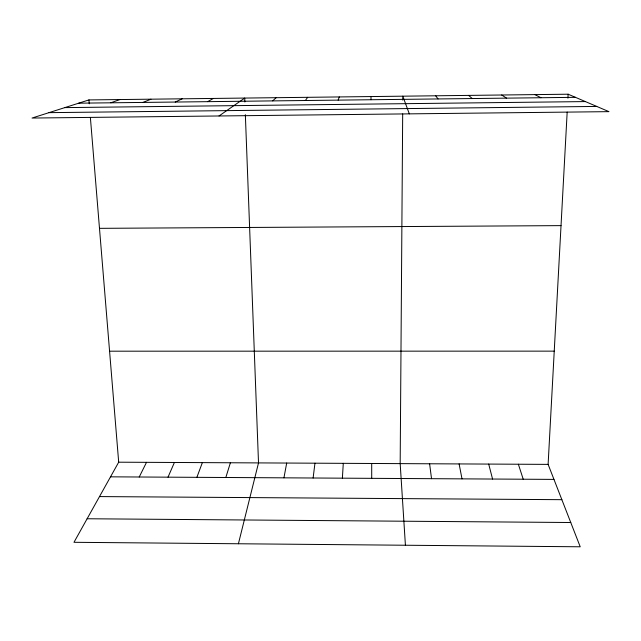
<?xml version="1.0" encoding="UTF-8"?>
<svg xmlns="http://www.w3.org/2000/svg" width="641" height="641" viewBox="0 0 641 641"><rect width="100%" height="100%" fill="white"/><g stroke="black" fill="none" stroke-linecap="round" stroke-linejoin="round"><path stroke-width="0.96" d="M371.003 99.74L371.003 96.559M402.684 113.93L400.176 463.627L405.416 545.243M402.78 100.124L402.804 96.182L409.319 113.858M90.373 117.399L118.689 462.193L73.979 542.302L580.217 546.789L548.111 464.38L567.173 112.103M567.926 98.185L568.142 94.211L88.939 99.924L32.05 118.048L608.95 111.646L568.142 94.211M342.382 478.178L343.288 463.339M313.12 478.002L314.955 463.195M283.939 477.833L286.695 463.05M238.412 543.76L258.515 462.906L245.351 114.699M225.824 477.497L230.399 462.762M338.127 100.124L339.297 96.935M196.875 477.337L202.364 462.618M168.014 477.168L174.4 462.482M139.225 477L146.509 462.337M305.356 100.509L307.68 97.312M272.681 100.893L276.159 97.688M219.022 115.973L244.726 98.065L244.87 101.983M207.636 101.663L213.381 98.442M175.257 102.047L182.14 98.81M142.983 102.424L150.98 99.187M110.797 102.8L119.915 99.555M78.715 103.185L575.45 97.328M64.805 107.616L585.409 101.582M49.012 112.648L596.739 106.43M99.483 228.34L561.027 225.624M109.571 351.188L554.241 351.14M118.689 462.193L548.111 464.38M110.516 476.832L553.96 479.396M99.499 496.583L561.869 499.684M87.12 518.753L570.762 522.511M534.874 94.604L540.932 97.736M501.703 95.004L506.534 98.137M468.635 95.397L472.241 98.546M435.672 95.789L438.051 98.946M518.361 464.228L523.224 479.22M488.698 464.076L492.568 479.043M459.108 463.932L462.009 478.867M429.606 463.78L431.529 478.691M88.939 99.924L89.259 103.81M371.7 463.483L371.716 478.346"/></g></svg>
